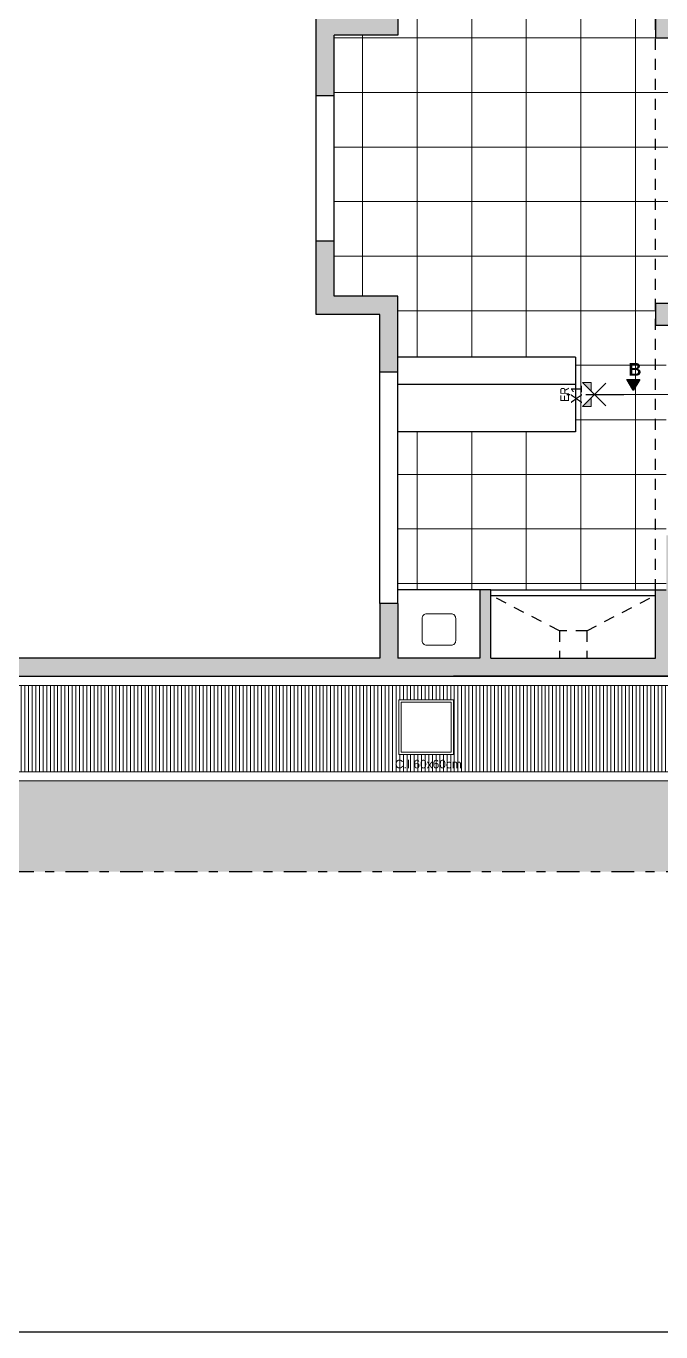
# Model space of a CAD drawing. Header units: millimetres. Extents: x 11902 to 12193, y 9935 to 10135.
# Drawn here: x 12153.58 to 12160.55, y 10024.6 to 10038.96 of the extents above; entities that cross this region are included whole.
import ezdxf
from ezdxf.enums import TextEntityAlignment as Align

# ---------------------------------------------------------------- set-up
doc = ezdxf.new("R2010")
doc.units = ezdxf.units.MM
for name, pattern in [('2040-Superposicion Puentes 20-21-22 con cintas TDC-023-024-025$0$DASHDOT2', [0.5, 0.25, -0.125, 0, -0.125]), ('ACAD_ISO02W100', [15, 12, -3]), ('CENTRO2', [28.575, 19.05, -3.175, 3.175, -3.175])]:
    doc.linetypes.add(name, pattern=pattern)
for name, color, linetype, lineweight in [('001-EJES REPLANTEO', 20, 'Continuous', 18), ('05-MOBILIARIO SANITARIOS', 144, 'Continuous', 13), ('06-SOLADOS', 252, 'Continuous', 25)]:
    doc.layers.add(name, color=color, linetype=linetype, lineweight=lineweight)
for name, color, linetype in [('01-MUROS', 7, 'Continuous'), ('02-CARPINTERÍAS', 62, 'Continuous'), ('03-PROYECCIONES', 14, 'Continuous')]:
    doc.layers.add(name, color=color, linetype=linetype)
doc.styles.get("Standard").update_dxf_attribs({"font": 'arial.ttf'})

# ---------------------------------------------------------------- blocks, each defined once
blk = doc.blocks.new('Eje Replanteo')
h = blk.add_hatch(color=256)
h.paths.add_polyline_path([(0.229, 0.793), (0.06, 0.624), (0.229, 0.624)])
h.paths.add_polyline_path([(-0.229, 0.793), (-0.229, 0.624), (-0.06, 0.624)])
at = {"linetype": 'CENTRO2', "lineweight": 30}
for points in [[(0, 1.094), (0, 1.025)], [(0, 0.725), (0, 0)]]:
    blk.add_lwpolyline(points, dxfattribs=at)
for points in [[(0.217, 0.348), (0, 0.564), (-0.229, 0.793), (-0.229, 0.624), (-0.06, 0.624)], [(-0.217, 0.348), (0, 0.564), (0.229, 0.793), (0.229, 0.624), (0.06, 0.624)]]:
    blk.add_lwpolyline(points)
at = {"color": 1}
blk.add_attdef('EJE', text='', height=0.21, dxfattribs=at).set_placement((0, 0.905), align=Align.MIDDLE_CENTER)
at = {"width": 0.85}
blk.add_attdef('ER', text='', height=0.17, dxfattribs=at).set_placement((0, 1.133), align=Align.MIDDLE_CENTER)

msp = doc.modelspace()

# ---------------------------------------------------------------- hatches: boundary and pattern name
at = {"transparency": 33554687}
h = msp.add_hatch(color=256, dxfattribs=at)
h.dxf.hatch_style = 1
h.paths.add_polyline_path([(12160.2504, 10034.9496), (12160.1802, 10035.0711), (12160.3206, 10035.0711)])
at = {"layer": '01-MUROS', "true_color": 0xe0e0e0, "transparency": 33554595}
h = msp.add_hatch(color=254, dxfattribs=at)
h.dxf.hatch_style = 1
h.paths.add_polyline_path([(12141.9905, 10035.7662), (12133.2105, 10035.7662), (12133.2105, 10029.6562), (12141.9905, 10029.6562)])
edge = h.paths.add_edge_path()
edge.add_line((12177.3243, 10052.2062), (12138.1005, 10052.2062))
edge.add_arc((12138.012, 10047.4056), 4.8014, 88.94277, 179.99294)
edge.add_line((12133.2105, 10047.4062), (12133.2105, 10045.9062))
edge.add_line((12133.2105, 10045.9062), (12146.4005, 10045.9062))
edge.add_line((12146.4005, 10045.9062), (12177.3243, 10045.9062))
edge.add_line((12177.3243, 10045.9062), (12177.3243, 10052.2062))
h.paths.add_polyline_path([(12163.6233, 10030.6562), (12153.1905, 10030.6562), (12153.1905, 10029.6562), (12163.6233, 10029.6562)])
h.paths.add_polyline_path([(12141.9905, 10030.6562), (12149.1905, 10030.6562), (12149.1905, 10029.6562), (12141.9905, 10029.6562)])
h.paths.add_polyline_path([(12164.1033, 10031.8062), (12164.1033, 10030.6562), (12163.6233, 10030.6562), (12163.6233, 10029.6562), (12185.6243, 10029.6562), (12185.6243, 10052.2062), (12177.3243, 10052.2062), (12177.3243, 10039.0625), (12166.8733, 10039.0625), (12166.8733, 10031.8062)])
at = {"layer": '01-MUROS'}
h = msp.add_hatch(color=253, dxfattribs=at)
h.dxf.hatch_style = 1
h.paths.add_polyline_path([(12149.9905, 10032.0062), (12149.9905, 10031.8762), (12149.9905, 10031.8062), (12160.7733, 10031.8062), (12160.7733, 10032.0062), (12160.7733, 10033.3562), (12160.6133, 10033.3562), (12160.6133, 10032.7562), (12160.4933, 10032.7562), (12160.4933, 10032.0062), (12158.6833, 10032.0062), (12158.6833, 10032.7562), (12158.5633, 10032.7562), (12158.5633, 10032.0062), (12157.6633, 10032.0062), (12157.6633, 10032.6062), (12157.4633, 10032.6062), (12157.4633, 10032.0062)])
h.paths.add_polyline_path([(12156.9633, 10035.9862), (12156.9633, 10036.5912), (12156.7633, 10036.5912), (12156.7633, 10035.7862), (12157.4633, 10035.7862), (12157.4633, 10035.1562), (12157.6633, 10035.1562), (12157.6633, 10035.9862)])
h.paths.add_polyline_path([(12156.7633, 10039.0562), (12156.7633, 10038.1912), (12156.9633, 10038.1912), (12156.9633, 10038.8562), (12157.6633, 10038.8562), (12157.6633, 10039.7137), (12157.4633, 10039.7137), (12157.4633, 10039.0562)])
h.paths.add_polyline_path([(12157.4633, 10042.9387), (12157.4633, 10041.5637), (12157.6633, 10041.5637), (12157.6633, 10042.2512), (12157.6633, 10042.9387)])
h.paths.add_polyline_path([(12154.8819, 10045.9062), (12154.8819, 10045.7062), (12157.4633, 10045.7062), (12157.4633, 10044.7887), (12157.6633, 10044.7887), (12157.6633, 10045.7062), (12158.0633, 10045.7062), (12158.0633, 10045.9062)])
h.paths.add_polyline_path([(12160.4933, 10039.0662), (12160.4933, 10038.8262), (12160.7533, 10038.8262), (12160.7533, 10039.0662)])
h.paths.add_polyline_path([(12160.4933, 10035.9062), (12160.4933, 10035.6662), (12160.7533, 10035.6662), (12160.7533, 10035.9062)])
h.paths.add_polyline_path([(12160.5133, 10045.9062), (12160.2333, 10045.9062), (12160.2333, 10045.7062), (12160.4933, 10045.7062), (12160.4933, 10045.6662), (12160.7533, 10045.6662), (12160.7533, 10045.9062)])
h.paths.add_polyline_path([(12151.5819, 10045.9062), (12151.5819, 10045.7062), (12152.8819, 10045.7062), (12152.8819, 10045.9062)])
h.paths.add_polyline_path([(12146.4005, 10045.9062), (12146.4005, 10044.5412), (12146.6005, 10044.5412), (12146.6005, 10045.7062), (12149.5819, 10045.7062), (12149.5819, 10045.9062)])
h.paths.add_polyline_path([(12146.4005, 10042.5412), (12146.4005, 10041.1762), (12144.9105, 10041.1762), (12144.9105, 10038.4062), (12147.7205, 10038.4062), (12147.7205, 10037.8862), (12147.9205, 10037.8862), (12147.9205, 10038.6062), (12145.1105, 10038.6062), (12145.1105, 10040.9762), (12146.6005, 10040.9762), (12146.6005, 10042.5412)])
h.paths.add_polyline_path([(12143.1905, 10035.7662), (12143.1905, 10034.7862), (12143.3905, 10034.7862), (12143.3905, 10035.5662), (12147.9205, 10035.5662), (12147.9205, 10036.2862), (12147.7205, 10036.2862), (12147.7205, 10035.7662)])
h.paths.add_polyline_path([(12143.3905, 10032.0062), (12143.3905, 10032.7862), (12143.1905, 10032.7862), (12143.1905, 10031.8062), (12149.1905, 10031.8062), (12149.1905, 10032.0062)])
at = {"layer": '06-SOLADOS', "lineweight": 5}
h = msp.add_hatch(dxfattribs=at)
h.set_pattern_fill('_USER', color=256, scale=0.6, angle=90, double=1, pattern_type=0)
h.set_pattern_definition([(90, (12160.87334, 10034.0262), (-0.6, 2e-16), []), (180, (12160.87334, 10034.0262), (-2e-16, -0.6), [])])
h.paths.add_polyline_path([(12157.6633, 10032.7562), (12160.6133, 10032.7562), (12160.6133, 10033.3562), (12160.6133, 10034.0262), (12160.6133, 10035.6662), (12160.4933, 10035.6662), (12160.4933, 10035.9062), (12160.7533, 10035.9062), (12160.7533, 10038.8262), (12160.4933, 10038.8262), (12160.4933, 10039.0662), (12160.7533, 10039.0662), (12160.7533, 10045.6662), (12160.6333, 10045.6662), (12160.6333, 10045.7062), (12157.6633, 10045.7062), (12157.6633, 10038.8562), (12156.9633, 10038.8562), (12156.9633, 10035.9862), (12157.6633, 10035.9862), (12157.6633, 10035.3162), (12159.6133, 10035.3162), (12159.6133, 10034.4962), (12157.6633, 10034.4962)])
at = {"layer": '06-SOLADOS', "lineweight": 9}
h = msp.add_hatch(dxfattribs=at)
h.set_pattern_fill('_USER', color=256, scale=0.04, angle=90, pattern_type=0)
h.set_pattern_definition([(90, (121.483133, 0), (-0.04, 0), [])])
h.paths.add_polyline_path([(12143.2905, 10030.7562), (12143.2905, 10031.7062), (12164.0033, 10031.7062), (12164.0033, 10030.7562)])
h.paths.add_polyline_path([(12157.6733, 10030.9462), (12157.6733, 10031.5462), (12158.2733, 10031.5462), (12158.2733, 10030.9462)], flags=16)
h.paths.add_polyline_path([(12149.2905, 10030.5562), (12153.0905, 10030.5562), (12153.0905, 10029.7562), (12149.2905, 10029.7562)])

# ---------------------------------------------------------------- linework, layer by layer
msp.add_line((12160.7733, 10031.8062), (12158.2733, 10031.8062))
at = {"color": 1, "linetype": '2040-Superposicion Puentes 20-21-22 con cintas TDC-023-024-025$0$DASHDOT2'}
msp.add_line((12189.6598, 10029.6562), (12133.0105, 10029.6562), dxfattribs=at)
at = {"color": 3}
msp.add_lwpolyline([(12095.7292, 10024.5968), (12192.6057, 10024.5968), (12192.6057, 10074.619), (12095.7292, 10074.619)], close=True, dxfattribs=at)
msp.add_lwpolyline([(12160.2504, 10034.9496), (12160.1802, 10035.0711), (12160.3206, 10035.0711)], close=True)
at = {"layer": '001-EJES REPLANTEO'}
msp.add_line((12167.8231, 10034.9062), (12159.8227, 10034.9062), dxfattribs=at)
at = {"layer": '01-MUROS'}
for p, q in [((12157.6633, 10039.7137), (12157.6633, 10038.8562)), ((12156.7633, 10038.1912), (12156.7633, 10039.0562)), ((12157.6633, 10038.8562), (12156.9633, 10038.8562)), ((12156.9633, 10038.1912), (12156.9633, 10038.8562)), ((12156.9633, 10038.1912), (12156.7633, 10038.1912)), ((12156.7633, 10035.7862), (12156.7633, 10036.5912)), ((12156.9633, 10036.5912), (12156.7633, 10036.5912)), ((12156.9633, 10035.9862), (12156.9633, 10036.5912)), ((12157.6633, 10035.9862), (12156.9633, 10035.9862)), ((12157.6633, 10035.1562), (12157.6633, 10035.9862)), ((12157.4633, 10035.7862), (12156.7633, 10035.7862)), ((12157.4633, 10035.1562), (12157.4633, 10035.7862)), ((12157.6633, 10035.1562), (12157.6633, 10035.3932)), ((12157.4633, 10035.1562), (12157.6633, 10035.1562)), ((12158.5633, 10032.7562), (12158.5633, 10032.0062)), ((12158.6833, 10032.7562), (12158.5633, 10032.7562)), ((12158.6833, 10032.0062), (12158.6833, 10032.7562)), ((12160.4933, 10032.7562), (12160.6133, 10032.7562)), ((12157.6633, 10032.6062), (12157.4633, 10032.6062)), ((12157.4633, 10032.6062), (12157.4633, 10032.0062)), ((12157.6633, 10032.6062), (12157.6633, 10032.0062)), ((12157.4633, 10032.0062), (12149.9905, 10032.0062)), ((12158.5633, 10032.0062), (12157.6633, 10032.0062)), ((12158.6833, 10032.0062), (12160.4933, 10032.0062))]:
    msp.add_line(p, q, dxfattribs=at)
msp.add_lwpolyline([(12160.7533, 10038.8262), (12160.7533, 10039.0662), (12160.4933, 10039.0662), (12160.4933, 10038.8262)], close=True, dxfattribs=at)
for points in [[(12160.7533, 10035.9062), (12160.4933, 10035.9062), (12160.4933, 10035.6662), (12160.7533, 10035.6662), (12160.7533, 10035.9062)], [(12160.4933, 10032.0062), (12160.4933, 10032.7562)], [(12149.9905, 10031.8062), (12162.6233, 10031.8062)]]:
    msp.add_lwpolyline(points, dxfattribs=at)
at = {"layer": '02-CARPINTERÍAS'}
for p, q in [((12156.7633, 10036.5912), (12156.7633, 10038.1912)), ((12156.9633, 10036.5912), (12156.9633, 10038.1912)), ((12159.6133, 10035.3162), (12157.6633, 10035.3162)), ((12159.6133, 10035.3162), (12159.6133, 10034.4962)), ((12157.4633, 10032.6062), (12157.4633, 10035.1562)), ((12157.6633, 10032.6062), (12157.6633, 10035.1562)), ((12159.6133, 10035.0162), (12157.6633, 10035.0162)), ((12159.6133, 10034.4962), (12157.6633, 10034.4962)), ((12158.5633, 10032.7562), (12157.6633, 10032.7562)), ((12158.6833, 10032.7562), (12160.4933, 10032.7562)), ((12158.6833, 10032.6962), (12160.4933, 10032.6962))]:
    msp.add_line(p, q, dxfattribs=at)
at = {"layer": '03-PROYECCIONES', "linetype": 'ACAD_ISO02W100', "ltscale": 0.01}
for p, q in [((12160.4933, 10032.7562), (12160.4933, 10045.6662)), ((12159.4383, 10032.3062), (12158.6833, 10032.6962)), ((12159.7383, 10032.3062), (12160.4933, 10032.6962)), ((12159.7383, 10032.3062), (12159.7383, 10032.0062))]:
    msp.add_line(p, q, dxfattribs=at)
msp.add_lwpolyline([(12159.7383, 10032.3062), (12159.4383, 10032.3062), (12159.4383, 10032.0062)], dxfattribs=at)
at = {"layer": '05-MOBILIARIO SANITARIOS'}
msp.add_lwpolyline([(12158.2983, 10032.1977), (12158.2983, 10032.4427, 0.4142136), (12158.2483, 10032.4927), (12157.9783, 10032.4927, 0.4142136), (12157.9283, 10032.4427), (12157.9283, 10032.1977, 0.4142136), (12157.9783, 10032.1477), (12158.2483, 10032.1477, 0.4142136)], format="xyb", close=True, dxfattribs=at)
at = {"layer": '06-SOLADOS', "lineweight": 9}
msp.add_lwpolyline([(12143.1905, 10031.8062), (12143.1905, 10030.6562), (12164.1033, 10030.6562)], dxfattribs=at)
for points in [[(12143.2905, 10030.7562), (12143.2905, 10031.7062), (12164.0033, 10031.7062), (12164.0033, 10030.7562)], [(12157.6733, 10030.9462), (12158.2733, 10030.9462), (12158.2733, 10031.5462), (12157.6733, 10031.5462)], [(12157.6983, 10030.9712), (12158.2483, 10030.9712), (12158.2483, 10031.5212), (12157.6983, 10031.5212)]]:
    msp.add_lwpolyline(points, close=True, dxfattribs=at)

# ---------------------------------------------------------------- block references
at = {"layer": '001-EJES REPLANTEO', "xscale": 0.5749999999999993, "yscale": 0.5749999999999993, "zscale": 0.5, "rotation": 89.99999999999999}
msp.add_blockref('Eje Replanteo', (12160.1472, 10034.9062), dxfattribs=at).add_auto_attribs({'EJE': 'X1', 'ER': 'ER'})

# ---------------------------------------------------------------- texts
at = {"attachment_point": 1}
for s, insert, char_height in [('\\pi0.67667;{\\fArial|b1|i0|c0|p34;B}', (12159.5213, 10035.2523), 0.140306), ('C.I 60x60cm', (12157.6297, 10030.8878), 0.09375)]:
    msp.add_mtext_dynamic_manual_height_columns(s, width=1.470858, gutter_width=12.5, heights=[0], dxfattribs=dict(at, insert=insert, char_height=char_height))

doc.saveas('drawing.dxf')
